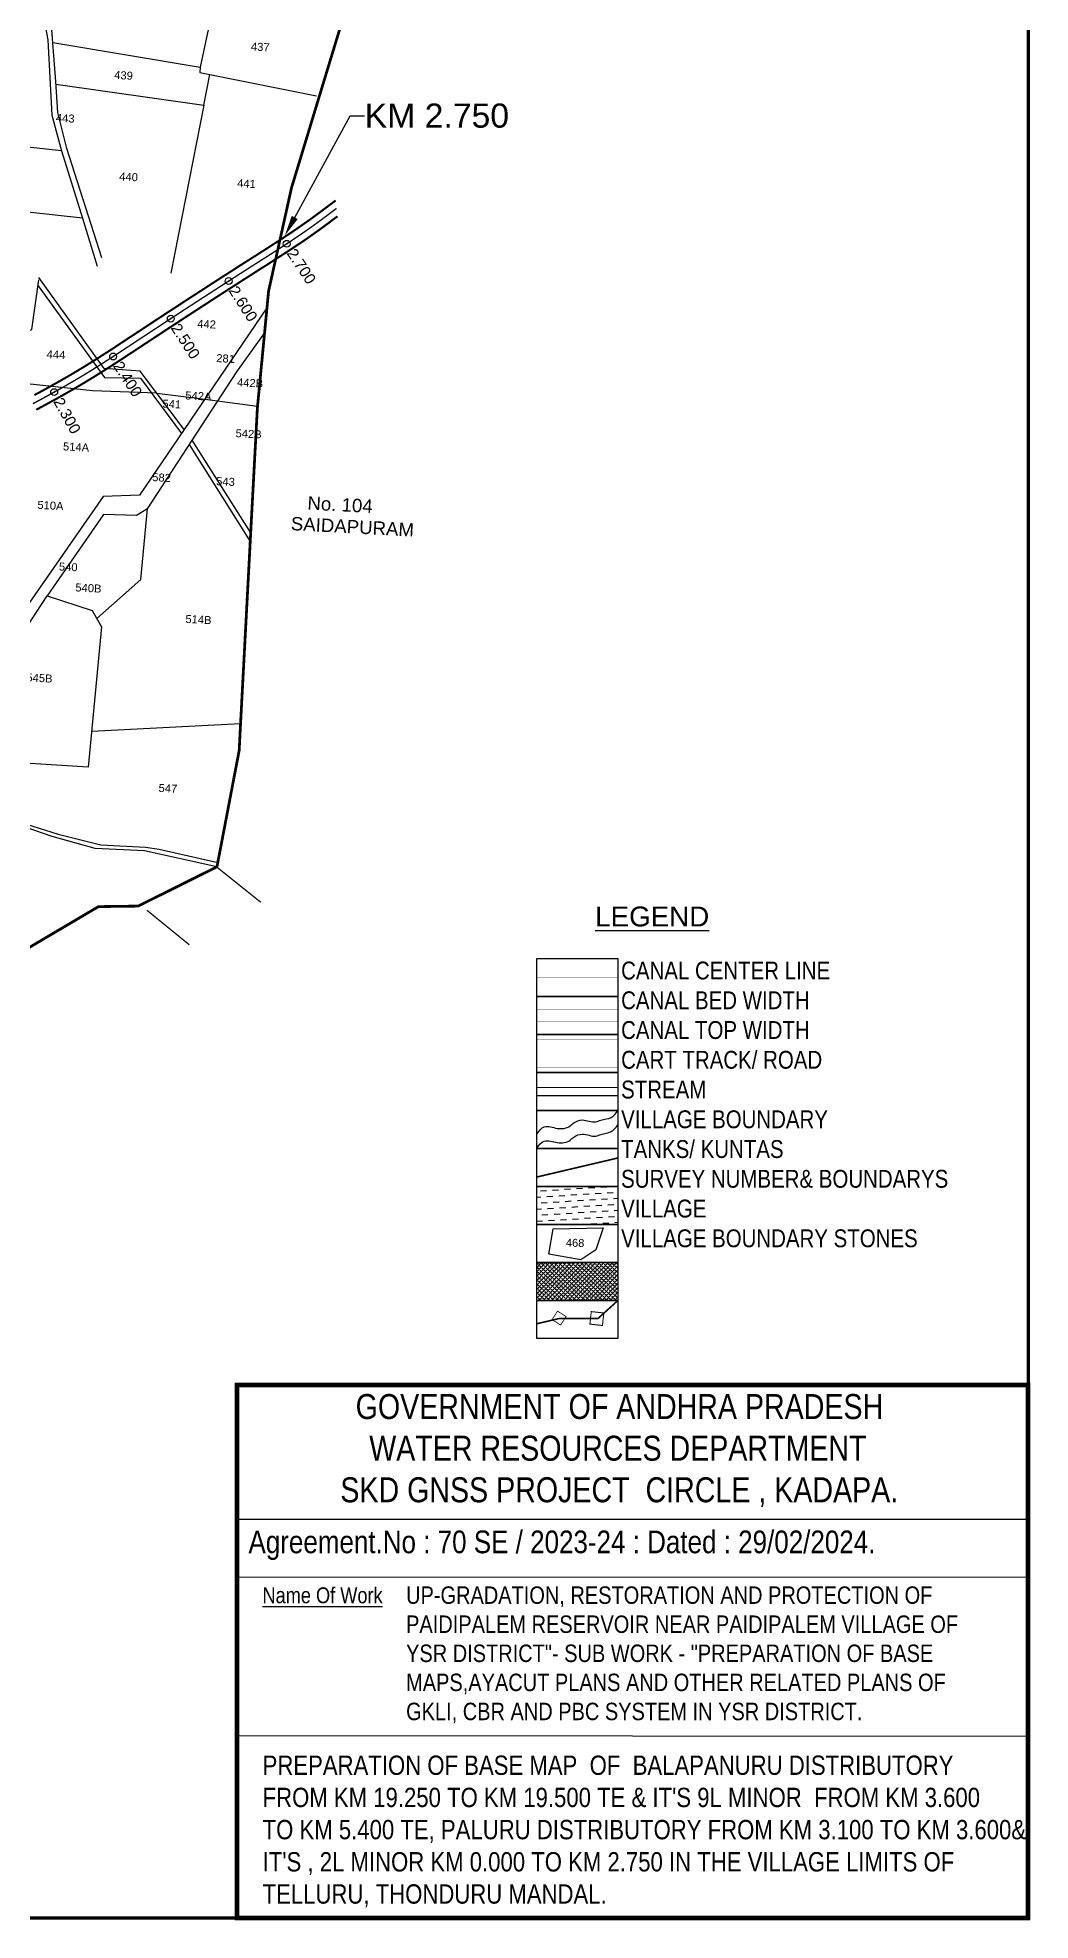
# Model space of a CAD drawing. Header units: inches. Extents: x 200778 to 204446, y 1604088 to 1611636.
# Drawn here: x 203007 to 204446, y 1604088 to 1606818 of the extents above; entities that cross this region are included whole.
import ezdxf
from ezdxf import colors
from ezdxf.entities.mleader import LeaderData, LeaderLine
from ezdxf.enums import TextEntityAlignment as Align
from ezdxf.math import Vec2, Vec3

# ---------------------------------------------------------------- set-up
doc = ezdxf.new("R2010")
doc.units = ezdxf.units.IN
doc.header["$LTSCALE"] = 15
doc.header["$MEASUREMENT"] = 0
doc.header["$PDMODE"] = 32
doc.header["$PDSIZE"] = 10
doc.linetypes.add('ACAD_ISO02W100', pattern=[15, 12, -3])
doc.linetypes.add('HIDDEN2', pattern=[0.1875, 0.125, -0.0625])
for name, color, linetype in [('CANAL1', 7, 'Continuous'), ('CHANAGE', 1, 'Continuous'), ('CSMark', 72, 'Continuous'), ('FRAME 025', 7, 'Continuous'), ('PAPER SIZE', 5, 'Continuous'), ('PLOT NO', 7, 'Continuous'), ('PLOTS', 7, 'Continuous'), ('PLOTS NO', 7, 'Continuous'), ('ROADS', 1, 'Continuous'), ('tank', 4, 'Continuous'), ('TEXT', 1, 'Continuous'), ('text2', 7, 'Continuous'), ('TITLEBLOCK', 7, 'Continuous'), ('VILLAGE', 7, 'Continuous'), ('VILLAGE BOUNDRY', 5, 'Continuous'), ('VILLAGE STONES', 240, 'Continuous')]:
    doc.layers.add(name, color=color, linetype=linetype)
doc.styles.add('ARIALN', font='ARIALN.TTF')
doc.styles.add('FONT1', font='Arial')
doc.styles.get("Standard").update_dxf_attribs({"font": 'arial.ttf'})
doc.linetypes.add('DOTS', pattern='A,1e-06,-3,["●",Standard,S=3,R=0,X=-1.25,Y=-1.25],-3', length=6.000001)

# ---------------------------------------------------------------- blocks, each defined once
blk = doc.blocks.new('ss')
at = {"layer": 'tank'}
h = blk.add_hatch(dxfattribs=at)
h.set_pattern_fill('DASH', color=256, scale=77.763255, angle=3.5405, style=0)
h.set_pattern_definition([(3.5405362, (-494901.071, -1086531.709), (9.10157338, 10.3021349), [9.72040692, -9.72040692])])
h.paths.add_polyline_path([(0, -367.4), (130.6, -367.4), (130.6, -428.6), (0, -428.6)])
at = {"layer": 'VILLAGE', "linetype": 'Continuous'}
h = blk.add_hatch(dxfattribs=at)
h.set_pattern_fill('SACNCR', color=256, scale=52.230973, angle=1.5303, style=0)
h.set_pattern_definition([(46.53031993, (-494901.0705, -1086531.709), (-3.553690313, 3.368753931), []), (46.53031993, (-494897.6093, -1086531.6163), (-3.553690313, 3.368753931), [0, -4.896653744])])
h.paths.add_polyline_path([(0, -489.8), (130.6, -489.8), (130.6, -551), (0, -551)])
at = {"layer": 'CANAL1', "color": 1, "linetype": 'HIDDEN2', "ltscale": 100, "const_width": 0.64}
blk.add_lwpolyline([(0, -30.6), (130.6, -30.6)], dxfattribs=at)
at = {"layer": 'CANAL1', "color": 5, "ltscale": 100, "const_width": 0.64}
for points in [[(130.6, -82.2), (0, -82.2)], [(130.6, -101.4), (0, -101.4)]]:
    blk.add_lwpolyline(points, dxfattribs=at)
at = {"layer": 'CANAL1', "color": 1, "ltscale": 100, "const_width": 0.64}
for points in [[(130.6, -130.7), (0, -130.7)], [(130.6, -175.5), (0, -175.5)]]:
    blk.add_lwpolyline(points, dxfattribs=at)
at = {"layer": 'PLOT NO'}
for points in [[(0, 0), (130.6, 0), (130.6, -61.2), (0, -61.2)], [(0, -61.2), (130.6, -61.2), (130.6, -122.5), (0, -122.5)], [(0, -122.5), (130.6, -122.5), (130.6, -183.7), (0, -183.7)], [(0, -183.7), (130.6, -183.7), (130.6, -244.9), (0, -244.9)], [(0, -244.9), (130.6, -244.9), (130.6, -306.1), (0, -306.1)], [(0, -306.1), (130.6, -306.1), (130.6, -367.4), (0, -367.4)], [(0, -367.4), (130.6, -367.4), (130.6, -428.6), (0, -428.6)], [(0, -428.6), (130.6, -428.6), (130.6, -489.8), (0, -489.8)], [(0, -489.8), (130.6, -489.8), (130.6, -551), (0, -551)], [(0, -551), (130.6, -551), (130.6, -612.3), (0, -612.3)]]:
    blk.add_lwpolyline(points, close=True, dxfattribs=at)
blk.add_lwpolyline([(19.5, -476.2), (26.2, -435.8), (106.8, -434), (95.2, -469.4), (70.8, -485.6), (19.5, -476.2)], dxfattribs=at)
at = {"layer": 'PLOT NO', "color": 4}
for points in [[(0, -282.8), (12, -271.3), (33, -273.7), (53.5, -269.8), (59.5, -264.9), (73.3, -260.2), (84.2, -262), (94.9, -263.1), (103.1, -260.5), (120, -256), (130.6, -244.9)], [(0, -305.7), (12, -294.2), (33, -296.6), (53.5, -292.7), (59.5, -287.8), (73.3, -283.1), (84.2, -284.9), (94.9, -286.1), (103.1, -283.5), (120, -278.9), (130.6, -267.8)]]:
    blk.add_spline(points, degree=3, dxfattribs=at)
at = {"layer": 'ROADS', "ltscale": 0.15, "const_width": 1.28}
blk.add_lwpolyline([(0, -207.9), (130.6, -207.9)], dxfattribs=at)
at = {"layer": 'ROADS', "linetype": 'DOTS', "ltscale": 0.5}
blk.add_lwpolyline([(0, -220.7), (130.6, -220.7)], dxfattribs=at)
at = {"layer": 'VILLAGE BOUNDRY', "linetype": 'ACAD_ISO02W100', "ltscale": 2, "const_width": 2.56}
for points in [[(0, -352.1), (130.6, -321.4)], [(0, -588.5), (36.1, -580), (98.6, -580), (130.6, -551)]]:
    blk.add_lwpolyline(points, dxfattribs=at)
at = {"layer": 'VILLAGE STONES'}
for points, const_width in [([(24.6, -581.8), (33.4, -568.1), (47.1, -577), (38.3, -590.6)], 1.3), ([(87.7, -568.9), (107.9, -571.1), (105.7, -591.3), (85.5, -589.1)], 1.63)]:
    blk.add_lwpolyline(points, close=True, dxfattribs=dict(at, const_width=const_width))
at = {"layer": 'PLOT NO'}
blk.add_text('468', height=12.8, rotation=358.6877, dxfattribs=at).set_placement((61.7, -458.1), align=Align.MIDDLE_CENTER)
at = {"layer": 'text2', "extrusion": (0.000201441, 0.004807, 0.999988)}
blk.add_text('%%ULEGEND', height=32, dxfattribs=at).set_placement((185.9, 67.7, 0.4), align=Align.MIDDLE)
at = {"layer": 'TITLEBLOCK', "extrusion": (0.000201441, 0.004807, 0.999988), "insert": (135.8, -5), "char_height": 28.758, "width": 602.932, "attachment_point": 1, "text_direction": (1, -1e-06, -0.000201), "style": 'ARIALN'}
blk.add_mtext('CANAL CENTER LINE \\PCANAL BED WIDTH {\\H1.52882x; }\\PCANAL TOP WIDTH {\\H1.35255x; }\\PCART TRACK/ ROAD{\\H1.4113x; }\\PSTREAM {\\H1.39172x; }\\PVILLAGE BOUNDARY{\\H1.39825x; }\\PTANKS/ KUNTAS{\\H1.39607x; }\\PSURVEY NUMBER& BOUNDARYS{\\H1.3968x; }\\PVILLAGE{\\H1.39655x; }\\PVILLAGE BOUNDARY STONES{\\H1.39664x; }', dxfattribs=at)

msp = doc.modelspace()

# ---------------------------------------------------------------- linework, layer by layer
at = {"layer": 'CANAL1', "color": 200, "linetype": 'ByBlock', "ltscale": 40, "const_width": 3}
for points in [[(203002.3, 1606299.3), (203009.1, 1606302.9), (203015.8, 1606306.6), (203022.6, 1606310.3), (203029.3, 1606314.1), (203036, 1606317.8), (203042.6, 1606321.6), (203049.3, 1606325.4), (203055.9, 1606329.3), (203062.5, 1606333.2), (203066.2, 1606335.4), (203075.6, 1606341.1), (203082.1, 1606345.2), (203088.6, 1606349.2), (203095.1, 1606353.3), (203101.5, 1606357.5), (203108, 1606361.6), (203114.5, 1606365.8), (203120.9, 1606370), (203127.3, 1606374.3), (203133.8, 1606378.5), (203140.2, 1606382.8), (203146.7, 1606387), (203150, 1606389.2), (203159.6, 1606395.5), (203166, 1606399.8), (203172.5, 1606404), (203178.9, 1606408.3), (203185.4, 1606412.5), (203191.9, 1606416.8), (203198.3, 1606421), (203204.8, 1606425.2), (203211.3, 1606429.4), (203217.7, 1606433.7), (203224.2, 1606437.9), (203230.7, 1606442.1), (203237.2, 1606446.3), (203243.7, 1606450.5), (203250.1, 1606454.7), (203256.6, 1606458.9), (203263.1, 1606463.1), (203269.6, 1606467.3), (203276.1, 1606471.5), (203282.6, 1606475.6), (203289.1, 1606479.8), (203295.6, 1606484), (203302.1, 1606488.2), (203308.6, 1606492.3), (203317.7, 1606498.1), (203321.7, 1606500.6), (203328.2, 1606504.8), (203334.7, 1606508.9), (203341.2, 1606513.1), (203347.7, 1606517.3), (203354.1, 1606521.4), (203360.6, 1606525.6), (203367, 1606529.9), (203373.4, 1606534.1), (203379.7, 1606538.4), (203386, 1606542.7), (203392.3, 1606547.1), (203400.7, 1606553), (203404.7, 1606555.9), (203410.9, 1606560.5), (203417, 1606565), (203423.2, 1606569.6), (203429.4, 1606574.3), (203435.5, 1606578.9), (203438.9, 1606581.4)], [(203005, 1606278), (203011.8, 1606281.7), (203018.6, 1606285.4), (203025.4, 1606289.1), (203032.2, 1606292.8), (203039, 1606296.6), (203045.8, 1606300.4), (203052.6, 1606304.3), (203059.3, 1606308.1), (203066, 1606312.1), (203072.7, 1606316), (203076.5, 1606318.3), (203086, 1606324.1), (203092.7, 1606328.2), (203099.2, 1606332.3), (203105.8, 1606336.5), (203112.3, 1606340.6), (203118.9, 1606344.9), (203125.4, 1606349.1), (203131.9, 1606353.3), (203138.3, 1606357.6), (203144.8, 1606361.8), (203151.2, 1606366.1), (203157.7, 1606370.3), (203161, 1606372.5), (203170.6, 1606378.8), (203177, 1606383.1), (203183.5, 1606387.3), (203189.9, 1606391.6), (203196.4, 1606395.8), (203202.8, 1606400), (203209.3, 1606404.2), (203215.7, 1606408.5), (203222.2, 1606412.7), (203228.7, 1606416.9), (203235.1, 1606421.1), (203241.6, 1606425.3), (203248.1, 1606429.5), (203254.5, 1606433.7), (203261, 1606437.9), (203267.5, 1606442.1), (203274, 1606446.3), (203280.5, 1606450.5), (203286.9, 1606454.6), (203293.4, 1606458.8), (203299.9, 1606463), (203306.4, 1606467.2), (203312.9, 1606471.3), (203319.4, 1606475.5), (203328.5, 1606481.3), (203332.4, 1606483.8), (203339, 1606487.9), (203345.5, 1606492.1), (203352, 1606496.3), (203358.5, 1606500.5), (203365, 1606504.7), (203371.5, 1606508.9), (203378, 1606513.2), (203384.5, 1606517.5), (203391, 1606521.8), (203397.4, 1606526.2), (203403.8, 1606530.7), (203412.3, 1606536.8), (203416.5, 1606539.8), (203422.8, 1606544.4), (203429, 1606549), (203435.2, 1606553.7), (203441.4, 1606558.3), (203441.5, 1606558.4)]]:
    msp.add_lwpolyline(points, dxfattribs=at)
at = {"layer": 'CANAL1', "color": 1, "linetype": 'HIDDEN2', "ltscale": 40, "const_width": 2}
msp.add_lwpolyline([(203000.3, 1606286.8), (203007.1, 1606290.5), (203013.9, 1606294.2), (203020.6, 1606297.9), (203027.4, 1606301.6), (203034.1, 1606305.3), (203040.9, 1606309.1), (203047.6, 1606312.9), (203054.3, 1606316.8), (203061, 1606320.7), (203067.6, 1606324.6), (203071.3, 1606326.8), (203080.8, 1606332.6), (203087.4, 1606336.7), (203093.9, 1606340.8), (203100.4, 1606344.9), (203106.9, 1606349.1), (203113.4, 1606353.2), (203119.9, 1606357.5), (203126.4, 1606361.7), (203132.8, 1606365.9), (203139.3, 1606370.2), (203145.7, 1606374.4), (203152.2, 1606378.7), (203155.5, 1606380.9), (203165.1, 1606387.2), (203171.5, 1606391.4), (203178, 1606395.7), (203184.4, 1606399.9), (203190.9, 1606404.2), (203197.3, 1606408.4), (203203.8, 1606412.6), (203210.3, 1606416.8), (203216.7, 1606421.1), (203223.2, 1606425.3), (203229.7, 1606429.5), (203236.1, 1606433.7), (203242.6, 1606437.9), (203249.1, 1606442.1), (203255.6, 1606446.3), (203262.1, 1606450.5), (203268.5, 1606454.7), (203275, 1606458.9), (203281.5, 1606463.1), (203288, 1606467.2), (203294.5, 1606471.4), (203301, 1606475.6), (203307.5, 1606479.7), (203314, 1606483.9), (203323.1, 1606489.7), (203327.1, 1606492.2), (203333.6, 1606496.4), (203340.1, 1606500.5), (203346.6, 1606504.7), (203353.1, 1606508.9), (203359.6, 1606513.1), (203366.1, 1606517.3), (203372.5, 1606521.5), (203378.9, 1606525.8), (203385.3, 1606530.1), (203391.7, 1606534.5), (203398, 1606538.9), (203406.5, 1606544.9), (203410.6, 1606547.9), (203416.8, 1606552.4), (203423, 1606557), (203429.2, 1606561.7), (203435.4, 1606566.3), (203440.2, 1606569.9)], dxfattribs=at)
at = {"layer": 'CSMark'}
for p in [(203368, 1606518.6), (203283.9, 1606464.6), (203200, 1606410.1), (203116.4, 1606355.2), (203030.9, 1606303.5)]:
    msp.add_point(p, dxfattribs=at)
at = {"layer": 'FRAME 025', "lineweight": -3}
for points, elevation in [([(203296.3, 1604669.3), (204443.1, 1604669.3)], -0.5), ([(203296.3, 1604585), (204441.3, 1604585.8)], 3.7), ([(203296.1, 1604355.4), (204442.6, 1604354.7)], 4.7)]:
    msp.add_lwpolyline(points, dxfattribs=dict(at, elevation=elevation))
at = {"layer": 'PAPER SIZE', "color": 5, "const_width": 6.83}
msp.add_lwpolyline([(204442.6, 1604091), (203296.1, 1604091), (203296.1, 1604864), (204442.6, 1604864)], close=True, dxfattribs=at)
at = {"layer": 'PLOTS'}
for points in [[(203099.8, 1606498.5), (203049.3, 1606656.8), (203036.3, 1606709.1), (203033.1, 1606753.8), (203027.7, 1606828.8), (203008, 1606929.1), (203000.1, 1606997.5), (202967.9, 1607076.5), (202909.1, 1607180), (202808.9, 1607364.3)], [(203008, 1606929.1), (203033.3, 1606960.6), (203097.3, 1606944.7), (203087.9, 1606866.8), (203256.3, 1606838.2), (203242.6, 1606774.6)], [(203001.5, 1606922.8), (203021.8, 1606814.2), (203027.7, 1606705.2), (203041.6, 1606653.6), (202875.7, 1606671.1)], [(203029, 1606810.6), (203242.6, 1606774.6), (203242.2, 1606766.8), (203411.1, 1606733.4)], [(203033.3, 1606750.2), (203247.9, 1606719.5), (203200.1, 1606476.2)], [(203247.9, 1606719.5), (203256.7, 1606763.9)], [(203041.6, 1606653.6), (203071.9, 1606555.8), (202873.4, 1606577.4)], [(203071.9, 1606555.8), (203093.3, 1606486.4)], [(202443.5, 1606392.6), (202562.9, 1606379.5), (202712.8, 1606368.9), (202724.6, 1606417.2), (202963.9, 1606378.7), (202998.4, 1606394.4), (203008.8, 1606466.5)], [(203007.6, 1606457.9), (203104.1, 1606324.9), (203156, 1606323.8), (203215.5, 1606243.7)], [(203219.4, 1606249.5), (203155.7, 1606333.8), (203103.3, 1606337.8), (203008.6, 1606469.9)], [(203339.4, 1606426), (203219.4, 1606249.5), (203154.5, 1606154), (203101.9, 1606152.3), (202990.7, 1605992), (202951.7, 1605991.3), (202811.8, 1605731.7), (202639.9, 1605410.8)], [(203166.1, 1606134.2), (203295.7, 1606333.2), (203335.9, 1606389.2)], [(203179.7, 1606302.1), (203086.7, 1606305.2), (202950.9, 1606320.1), (202943.7, 1606267.3)], [(203179.7, 1606302.1), (203249.1, 1606293.1), (203325.7, 1606283.2)], [(203226.8, 1606227.4), (203315.2, 1606087.1)], [(203315.8, 1606099.5), (203230.9, 1606233.7)], [(203092.9, 1605975.2), (203156.4, 1606031.9), (203166.1, 1606134.2), (203150.1, 1606124.7), (203102.4, 1606125.9), (203020.8, 1606008.1)], [(202907.7, 1605870.3), (202952.9, 1605959), (202989.9, 1605961), (203020.8, 1606008.1), (203086.1, 1605987), (203099.6, 1605963.3), (203080.4, 1605759.8), (202896.8, 1605771.1)], [(203085.3, 1605811.7), (203301.2, 1605823.2)], [(202662, 1605406.5), (202835, 1605729.5), (202889.7, 1605707.2), (202925, 1605692.9), (202947.7, 1605679.3), (202990.9, 1605677), (203036.8, 1605662.6), (203098.4, 1605647.2), (203163.1, 1605643.7), (203183, 1605640.7), (203268.1, 1605621.6)], [(203266.5, 1605615), (203162, 1605638.5), (203090.5, 1605641.8), (203028.2, 1605659.4), (202990.4, 1605672.4), (202945, 1605674), (202919.6, 1605685.2), (202882.7, 1605703.6), (202832.8, 1605725.4)]]:
    msp.add_lwpolyline(points, dxfattribs=at)
at = {"layer": 'text2', "color": 5, "const_width": 5}
msp.add_lwpolyline([(200780, 1611026.5), (204443, 1611026.5), (204443, 1604090.9), (200780, 1604090.9)], close=True, dxfattribs=at)
at = {"layer": 'VILLAGE BOUNDRY'}
for points, const_width in [([(203449.4, 1606844.8), (203374.9, 1606599.5), (203341.7, 1606449.8), (203325.5, 1606280.6), (203316.3, 1606108.9), (203301.5, 1605829.7), (203299.1, 1605783.8), (203266.9, 1605615.2), (203152.7, 1605558.3), (203095.1, 1605557.5), (202992.5, 1605496.9)], 4), ([(203266.5, 1605615), (203330.5, 1605563.8)], 1.93), ([(203165.4, 1605552.2), (203226.8, 1605502.2)], 1.87)]:
    msp.add_lwpolyline(points, dxfattribs=dict(at, const_width=const_width))

# ---------------------------------------------------------------- block references
at = {"layer": 'text2', "xscale": 0.9, "yscale": 0.9, "zscale": 0.9}
msp.add_blockref('ss', (203730.6, 1605482.3), dxfattribs=at)

# ---------------------------------------------------------------- texts
at = {"layer": 'CHANAGE', "style": 'FONT1'}
for s, rotation, p in [('2.700', 303.3596, (203374.1, 1606509.4)), ('2.600', 302.7459, (203289.8, 1606455.3)), ('2.500', 303.205, (203206, 1606400.9)), ('2.400', 303.0122, (203122.4, 1606346)), ('2.300', 299.0683, (203036.2, 1606293.9))]:
    msp.add_text(s, height=16, rotation=rotation, dxfattribs=at).set_placement(p, align=Align.MIDDLE_LEFT)
at = {"layer": 'PLOTS NO'}
for s, p in [('437', (203315.9, 1606799.1)), ('439', (203117.7, 1606757.8)), ('443', (203033.1, 1606695.6)), ('440', (203125, 1606610.6)), ('441', (203295.9, 1606600.8)), ('442', (203238.1, 1606397.1)), ('444', (203019.7, 1606352.9)), ('281', (203265.6, 1606347.2)), ('442B', (203295.7, 1606312.1)), ('541', (203187.6, 1606281.2)), ('542A', (203220.8, 1606293.1)), ('514A', (203043.5, 1606219.2)), ('542B', (203293.6, 1606238.3)), ('582', (203172.8, 1606174.6)), ('543', (203265.5, 1606168.8)), ('510A', (203006.3, 1606134.4)), ('540', (203037.5, 1606045)), ('540B', (203061.4, 1606014.7)), ('514B', (203220.9, 1605969)), ('545B', (202990.4, 1605884.2)), ('547', (203182, 1605723.9))]:
    msp.add_text(s, height=11.61, rotation=356.9644, dxfattribs=at).set_placement(p)
at = {"layer": 'TEXT'}
for s, p in [('   No. 104', (203375.2, 1606134.5)), ('SAIDAPURAM', (203373.6, 1606103.5))]:
    msp.add_text(s, height=19.34, rotation=356.9644, dxfattribs=at).set_placement(p)
at = {"layer": 'TITLEBLOCK', "extrusion": (0.000201441, 0.004807, 0.999988), "style": 'ARIALN'}
msp.add_text('%%UName Of Work', height=22.995, rotation=359.9999, dxfattribs=at).set_placement((203332.9, 1604528.7, 7754.4))
at = {"layer": 'TITLEBLOCK', "extrusion": (0.000201441, 0.004807, 0.999988), "attachment_point": 1, "text_direction": (1, -1e-06, -0.000201), "style": 'ARIALN'}
for s, insert, char_height, width in [('\\pi41.55815;GOVERNMENT OF ANDHRA PRADESH  \\P\\pi61.2521;WATER RESOURCES DEPARTMENT      \\P\\pi19.41944;SKD GNSS PROJECT  CIRCLE , KADAPA.', (203426.4, 1604850.7, -6.1), 36.202, 842.229), ('Agreement.No : 70 SE / 2023-24 : Dated : 29/02/2024.', (203312.6, 1604652.8, -2.4), 32.883, 1061.425), ('UP-GRADATION, RESTORATION AND PROTECTION OF PAIDIPALEM RESERVOIR NEAR PAIDIPALEM VILLAGE OF YSR DISTRICT"- SUB WORK - "PREPARATION OF BASE MAPS,AYACUT PLANS AND OTHER RELATED PLANS OF GKLI, CBR AND PBC SYSTEM IN YSR DISTRICT.', (203541.1, 1604571.8, -1.7), 25.2947, 816.481), ("PREPARATION OF BASE MAP  OF  {\\C1;BALAPANURU DISTRIBUTORY    }FROM KM {\\C0;19.250 TO KM 19.500 TE\\C1; & IT'S 9L MINOR  }FROM KM{\\C0; 3.600    TO KM 5.400 TE,\\C1; PALURU DISTRIBUTORY }FROM KM{\\C0; 3.100 TO KM 3.600& IT'S }, 2L MINOR KM 0.000 TO KM 2.750 IN THE VILLAGE LIMITS OF {\\C1;TELLURU, THONDURU }MANDAL.", (203333.1, 1604326.5, -8.3), 28, 1115.332)]:
    msp.add_mtext(s, dxfattribs=dict(at, insert=insert, char_height=char_height, width=width))

# ---------------------------------------------------------------- leaders
at = {"layer": 'VILLAGE STONES', "color": 1}
ml = msp.add_multileader_mtext('Standard', dxfattribs=at)
ml.set_content('KM 2.750', color=1)
ml.set_leader_properties()
ml.build(insert=Vec2(0, 0))
ml.multileader.update_dxf_attribs({"dogleg_length": 0.36, "arrow_head_size": 30})
ctx = ml.context
ctx.base_point, ctx.char_height, ctx.arrow_head_size, ctx.landing_gap_size, ctx.plane_origin = Vec3(203481, 1606704.2), 35, 30, 0.09, Vec3(203292.5, 1606618.1)
notes = []
notes.append((ctx, [(0, (1, 1, 0), (203460, 1606704.2), (1, 0), 21, [(0, [(203365.3, 1606530.5)], 0, [])])]))
ctx.mtext.insert, ctx.mtext.flow_direction = Vec3(203481.1, 1606722), 5
for ctx, leaders in notes:
    for number, flags, end, landing, length, lines in leaders:
        leader = LeaderData()
        leader.index, (leader.has_last_leader_line, leader.has_dogleg_vector, leader.attachment_direction) = number, flags
        leader.last_leader_point, leader.dogleg_vector, leader.dogleg_length = Vec3(end), Vec3(landing), length
        for number, points, colour, breaks in lines:
            line = LeaderLine()
            line.index, line.vertices, line.color, line.breaks = number, Vec3.list(points), colors.encode_raw_color(colour), breaks
            leader.lines.append(line)
        ctx.leaders.append(leader)

doc.saveas('drawing.dxf')
